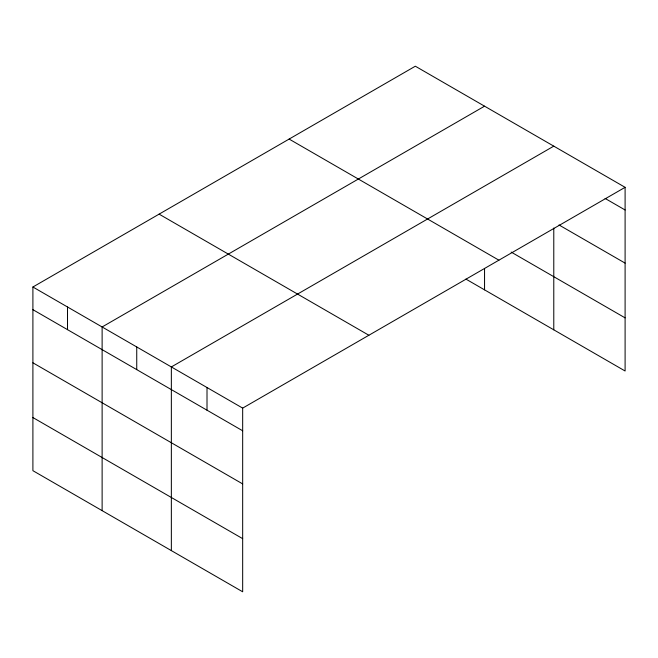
<?xml version="1.0" encoding="UTF-8"?>
<svg xmlns="http://www.w3.org/2000/svg" width="658" height="658" viewBox="0 0 658 658"><rect width="100%" height="100%" fill="white"/><g stroke="black" fill="none" stroke-linecap="round" stroke-linejoin="round"><path stroke-width="0.99" d="M625.1 187.324L415.33 66.211L32.9 287.003L32.9 470.676L242.67 591.789L242.67 408.116L625.1 187.324L625.1 370.997L465.913 279.091M484.551 106.177L102.122 326.968L102.122 510.649M553.781 146.142L171.351 366.934L171.351 550.614M605.097 198.436L625.1 209.984M558.996 224.954L625.1 263.118M511.176 252.088L625.1 317.863M289.125 139.068L498.896 260.181M159.104 214.138L368.875 335.251M32.9 287.003L242.67 408.116M32.9 309.671L242.67 430.784M32.9 362.805L242.67 483.918M32.9 417.55L242.67 538.655M553.781 228.022L553.781 329.822M484.551 268.398L484.551 289.849M207.007 387.529L207.007 410.189M136.741 346.955L136.741 369.623M67.511 306.99L67.511 329.658"/></g></svg>
